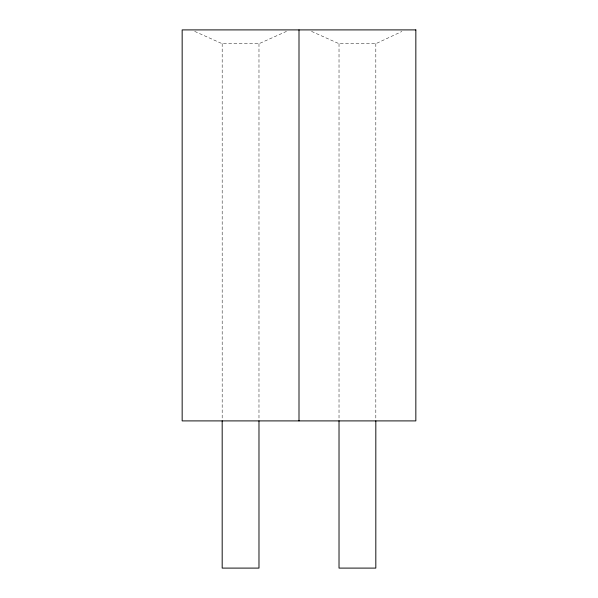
<?xml version="1.0" encoding="UTF-8"?>
<svg xmlns="http://www.w3.org/2000/svg" width="598" height="598" viewBox="0 0 598 598"><rect width="100%" height="100%" fill="white"/><g stroke="black" fill="none" stroke-linecap="round" stroke-linejoin="round"><path stroke-width="0.45" stroke-dasharray="2.99 2.24" d="M311.536 31.395L339.021 43.699L375.821 43.699L401.893 31.477M194.694 31.395L222.179 43.699L258.979 43.699L286.464 31.395M375.821 43.699L375.821 419.968M339.021 43.699L339.021 420.902M258.979 43.699L258.979 419.968M222.179 43.699L222.179 420.902"/><path stroke-width="0.9" d="M375.821 420.902L375.821 568.1L339.021 568.1L339.021 420.902M299 29.9L299 420.902M258.979 420.902L258.979 568.1L222.179 568.1L222.179 420.902M415.842 29.9L182.158 29.9L182.158 420.902L415.842 420.902L415.842 29.9"/></g></svg>
